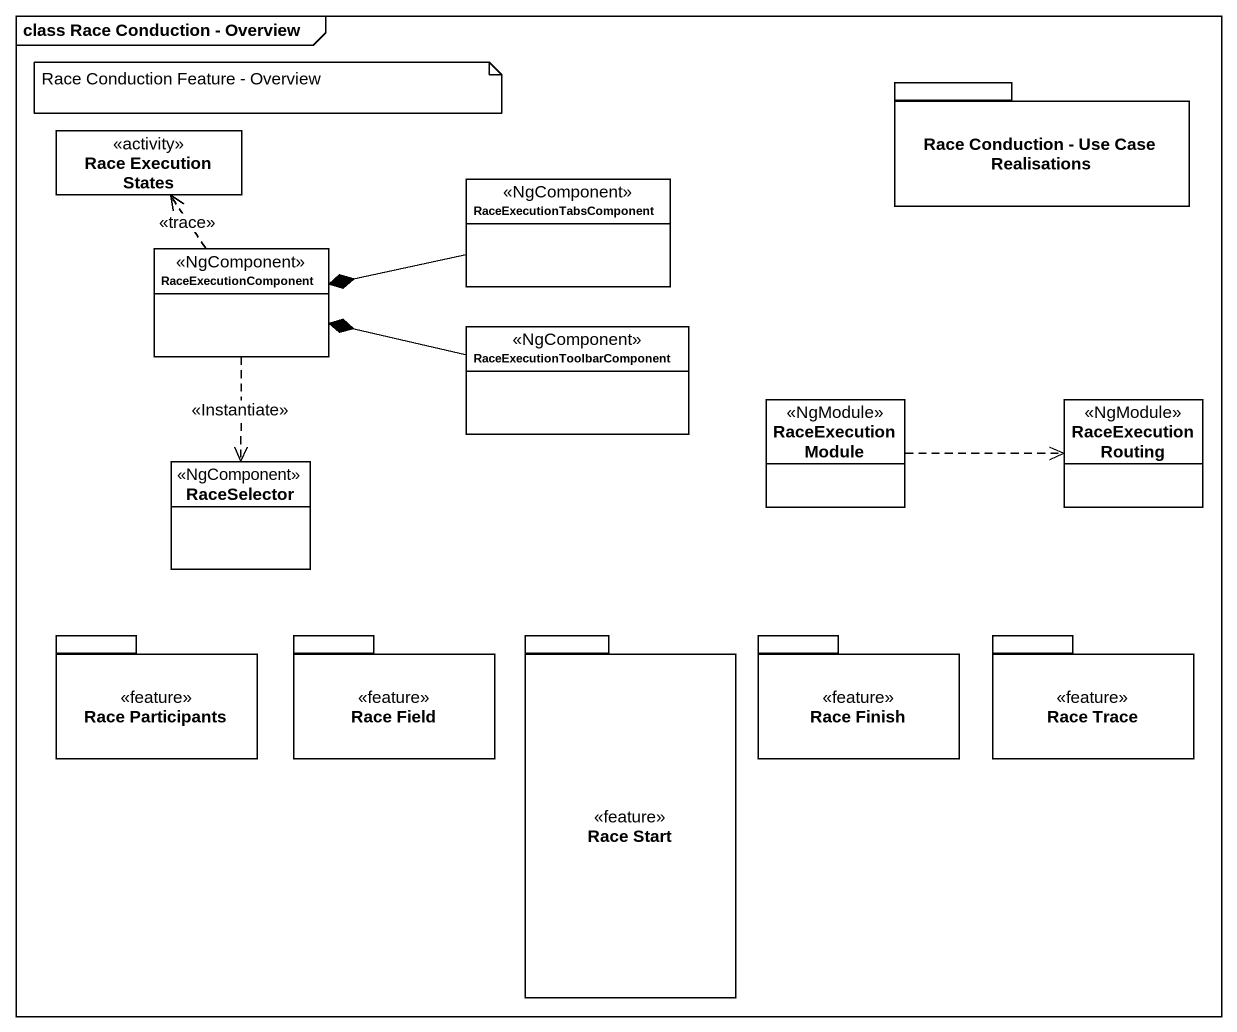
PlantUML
@startuml
mainframe class Race Conduction - Overview
hide circle
hide empty members
package "Race Conduction - Use Case Realisations" as Race_Conduction_Use_Case {
}
class "Race Execution States" as Race_Execution_States <<activity>>
class RaceExecutionTabsComponent <<NgComponent>>
class RaceExecutionComponent <<NgComponent>>
class "RaceExecutionToolbarComponent" as RaceExecutionToolbarComponen <<NgComponent>>
class RaceExecutionModule <<NgModule>>
class RaceExecutionRouting <<NgModule>>
class RaceSelector <<NgComponent>>
package "Race Participants" as Race_Participants <<feature>> {
}
package "Race Field" as Race_Field <<feature>> {
}
package "Race Start" as Race_Start <<feature>> {
}
package "Race Finish" as Race_Finish <<feature>> {
}
package "Race Trace" as Race_Trace <<feature>> {
}
RaceExecutionTabsComponent -left-* RaceExecutionComponent
RaceExecutionComponent .up.> Race_Execution_States : <<trace>>
RaceExecutionComponent ..> RaceSelector : <<Instantiate>>
RaceExecutionToolbarComponen -left-* RaceExecutionComponent
RaceExecutionModule .right.> RaceExecutionRouting
note as N1
  Race Conduction Feature - Overview
end note
@enduml
